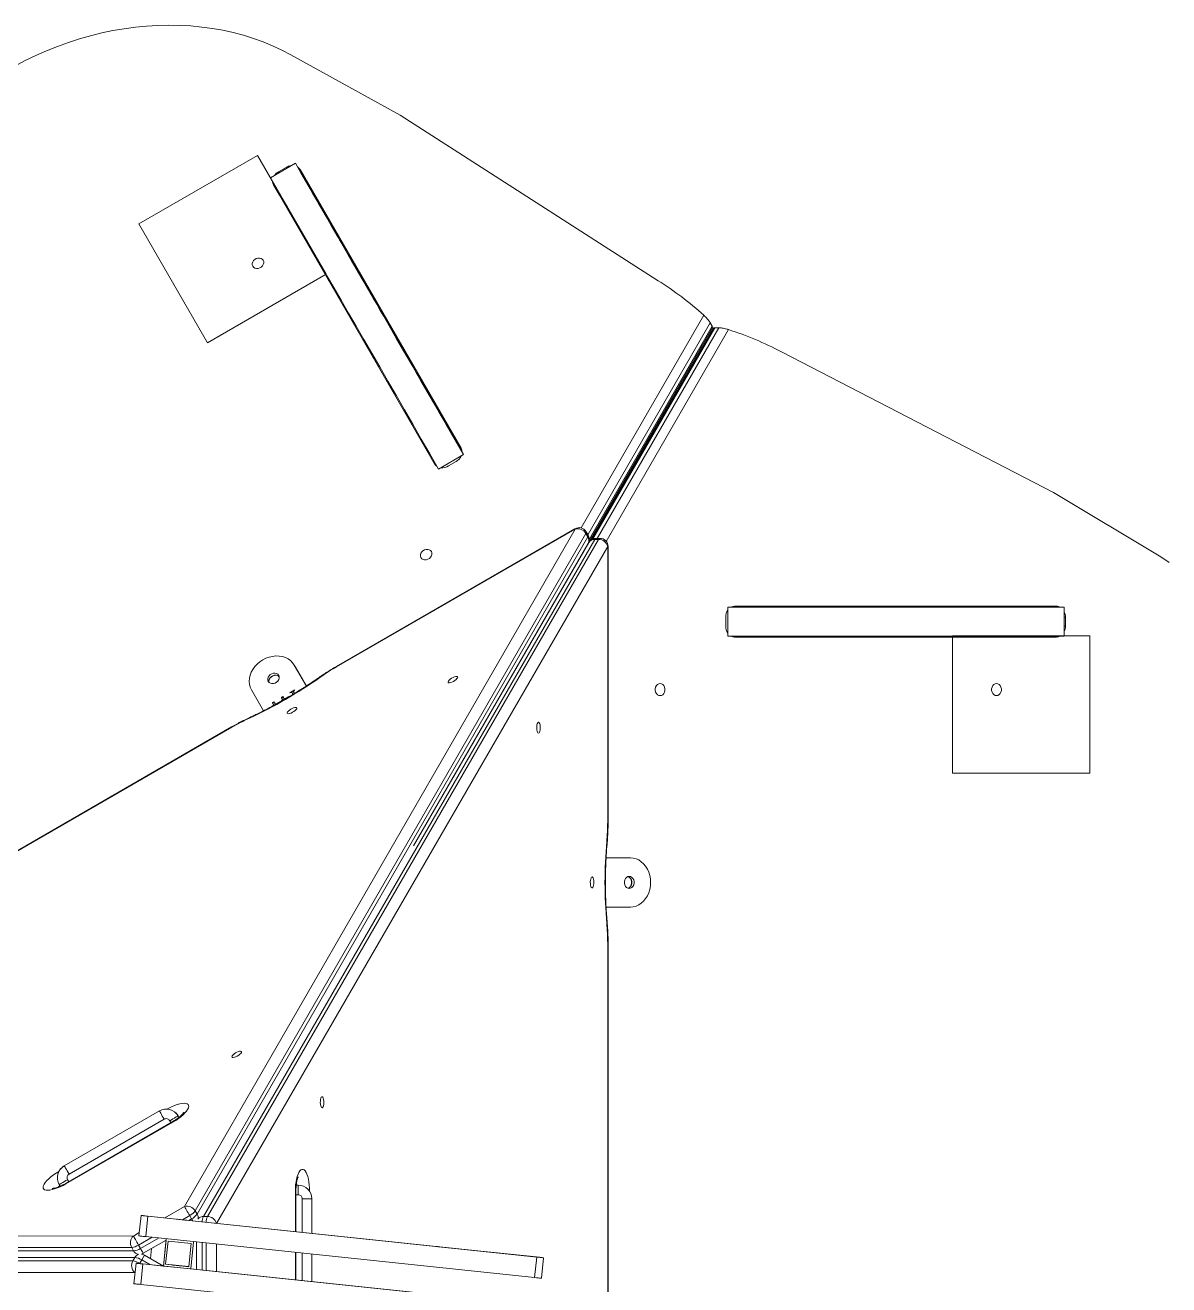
# Model space of a CAD drawing. Header units: millimetres. Extents: x -12977 to 11786, y -11805 to 10558.
# Drawn here: x -5232 to -4399, y 5442 to 6360 of the extents above; entities that cross this region are included whole.
import ezdxf

# ---------------------------------------------------------------- set-up
doc = ezdxf.new("R2010")
doc.units = ezdxf.units.MM
doc.layers.add('DIKOM_ОБЪЕКТ', color=7, linetype='Continuous')

msp = doc.modelspace()

# ---------------------------------------------------------------- linework, layer by layer
at = {"layer": 'DIKOM_ОБЪЕКТ', "color": 7, "linetype": 'Continuous', "lineweight": 15}
for p, q in [((-5038.292, 6338.094), (-4958.537, 6294.093)), ((-4958.537, 6294.093), (-4770.646, 6173.468)), ((-5062.376, 6264.787), (-5148.979, 6214.787)), ((-5012.376, 6178.185), (-5062.376, 6264.787)), ((-5034.9, 6258.994), (-5053.087, 6248.494)), ((-5034.9, 6258.994), (-5053.087, 6248.494)), ((-5041.63, 6256.051), (-5047.173, 6252.852)), ((-5041.63, 6256.051), (-5047.173, 6252.851)), ((-5047.173, 6252.852), (-5046.765, 6252.144)), ((-5047.173, 6252.851), (-5046.764, 6252.144)), ((-5041.222, 6255.344), (-5041.63, 6256.051)), ((-5041.222, 6255.344), (-5041.63, 6256.051)), ((-4914.194, 6051.301), (-5031.434, 6254.39)), ((-5050.833, 6243.19), (-4933.593, 6040.101)), ((-5046.509, 6235.702), (-5050.833, 6243.19)), ((-5046.508, 6235.701), (-5050.833, 6243.19)), ((-5012.426, 6177.878), (-5047.231, 6238.162)), ((-5029.866, 6208.084), (-5047.231, 6238.162)), ((-4933.534, 6040.001), (-5046.509, 6235.702)), ((-5148.979, 6214.787), (-5098.979, 6128.185)), ((-5148.976, 6214.687), (-5148.979, 6214.787)), ((-4994.157, 6188.457), (-4994.158, 6188.471)), ((-5098.979, 6128.185), (-5012.376, 6178.185)), ((-5014.776, 6182.126), (-5015.379, 6181.777)), ((-5012.953, 6177.574), (-5012.426, 6177.878)), ((-5012.426, 6177.878), (-5012.39, 6177.992)), ((-5012.376, 6178.172), (-5012.376, 6178.185)), ((-4991.365, 6183.536), (-4990.114, 6182.814)), ((-4989.953, 6182.534), (-4991.25, 6183.283)), ((-4991.183, 6183.232), (-4989.943, 6182.516)), ((-4989.864, 6182.38), (-4991.087, 6183.086)), ((-5009.466, 6172.927), (-5010.672, 6173.623)), ((-5005.579, 6164.801), (-5004.975, 6165.149)), ((-4974.864, 6156.396), (-4976.112, 6157.117)), ((-4971.88, 6151.227), (-4972.984, 6151.865)), ((-4826.753, 5993.339), (-4737.336, 6148.223)), ((-4732.633, 6142.711), (-4821.764, 5988.321)), ((-4820.814, 5984.973), (-4731.191, 6140.214)), ((-4732.633, 6142.711), (-4731.191, 6140.214)), ((-4821.178, 5983.007), (-4730.895, 6139.391)), ((-4730.203, 6138.978), (-4819.301, 5984.649)), ((-4729.337, 6139.144), (-4818.173, 5985.265)), ((-4815.025, 5985.722), (-4726.453, 6139.143)), ((-4719.329, 6137.827), (-4808.405, 5983.533)), ((-4726.453, 6139.143), (-4729.337, 6139.144)), ((-5098.976, 6128.085), (-5098.979, 6128.185)), ((-4482.422, 6019.208), (-4680.813, 6121.603)), ((-4777.023, 6059.492), (-4776.325, 6059.089)), ((-4776.282, 6059.164), (-4776.98, 6059.567)), ((-4776.281, 6059.166), (-4776.979, 6059.568)), ((-4776.196, 6059.313), (-4776.894, 6059.716)), ((-4940.066, 6052.714), (-4940.671, 6052.365)), ((-4940.065, 6052.712), (-4940.67, 6052.363)), ((-4915.062, 6051.43), (-4913.464, 6048.661)), ((-4912.35, 6046.706), (-4930.536, 6036.206)), ((-4923.397, 6038.44), (-4917.855, 6041.641)), ((-4784.522, 6046.501), (-4783.824, 6046.098)), ((-4797.792, 6021.905), (-4798.489, 6022.308)), ((-4797.791, 6021.907), (-4798.488, 6022.31)), ((-4404.445, 5972.142), (-4482.422, 6019.208)), ((-5115.731, 5498.854), (-4831.07, 5992.439)), ((-4823.225, 5989.313), (-5107.887, 5495.729)), ((-5106.468, 5493.271), (-4821.806, 5986.856)), ((-4816.83, 5984.953), (-5101.849, 5491.575)), ((-5099.011, 5491.574), (-4813.993, 5984.953)), ((-4831.233, 5992.721), (-5004.997, 5892.398)), ((-4831.07, 5992.439), (-5004.833, 5892.116)), ((-4821.806, 5986.856), (-4823.225, 5989.313)), ((-4821.618, 5988.067), (-4823.037, 5990.525)), ((-4813.993, 5984.953), (-4816.83, 5984.953)), ((-4813.039, 5985.722), (-4815.876, 5985.722)), ((-4807.364, 5979.722), (-5092.251, 5486.572)), ((-4821.071, 5982.723), (-4948.756, 5761.696)), ((-4921.184, 5809.425), (-4821.616, 5982.069)), ((-4807.364, 5779.077), (-4807.364, 5979.722)), ((-4807.039, 5779.077), (-4807.039, 5979.722)), ((-4719.738, 5914.501), (-4719.738, 5935.501)), ((-4714.313, 5935.528), (-4717.462, 5935.527)), ((-4480.357, 5936.225), (-4714.835, 5936.202)), ((-4598.326, 5935.555), (-4599.466, 5936.213)), ((-4593.849, 5936.214), (-4594.236, 5935.545)), ((-4592.26, 5935.501), (-4593.496, 5936.214)), ((-4562.24, 5935.492), (-4563.496, 5936.217)), ((-4563.343, 5936.217), (-4562.173, 5935.542)), ((-4562.061, 5935.491), (-4563.32, 5936.217)), ((-4556.126, 5935.559), (-4556.126, 5935.574)), ((-4556.126, 5935.559), (-4556.126, 5935.574)), ((-4474.638, 5914.526), (-4474.638, 5935.526)), ((-4721.371, 5928.201), (-4721.372, 5921.801)), ((-4473.821, 5928.226), (-4474.638, 5928.226)), ((-4474.638, 5921.827), (-4473.821, 5921.826)), ((-4474.638, 5921.826), (-4473.821, 5921.826)), ((-4473.821, 5921.826), (-4473.821, 5928.226)), ((-4489.007, 5913.827), (-4715.003, 5913.804)), ((-4714.835, 5913.802), (-4480.357, 5913.826)), ((-4700.684, 5913.806), (-4700.684, 5914.502)), ((-4560.68, 5913.82), (-4561.881, 5914.513)), ((-4557.381, 5914.514), (-4557.381, 5913.821)), ((-4556.21, 5914.514), (-4556.211, 5913.821)), ((-4456.156, 5914.676), (-4556.156, 5914.676)), ((-4556.156, 5914.676), (-4556.156, 5814.676)), ((-4551.266, 5913.821), (-4551.266, 5914.514)), ((-4480.357, 5913.826), (-4489.007, 5913.827)), ((-4480.357, 5913.826), (-4489.006, 5913.827)), ((-4456.156, 5814.676), (-4456.156, 5914.676)), ((-4456.154, 5914.6), (-4456.156, 5914.6)), ((-4456.154, 5914.593), (-4456.154, 5914.6)), ((-5035.705, 5893.387), (-5026.875, 5878.091)), ((-5035.705, 5893.387), (-5034.844, 5891.896)), ((-5034.844, 5891.896), (-5026.875, 5878.091)), ((-5058.051, 5860.09), (-5066.883, 5875.388)), ((-5038.847, 5873.427), (-5035.6, 5875.302)), ((-5038.154, 5873.495), (-5036.09, 5874.687)), ((-5035.6, 5875.302), (-5035.485, 5875.105)), ((-5051.597, 5866.066), (-5050.514, 5866.691)), ((-5050.517, 5864.195), (-5051.597, 5866.066)), ((-5051.453, 5865.817), (-5051.597, 5866.066)), ((-5051.453, 5865.817), (-5050.371, 5866.442)), ((-5050.373, 5863.946), (-5051.453, 5865.817)), ((-5050.514, 5866.691), (-5049.435, 5864.82)), ((-5049.435, 5864.82), (-5046.067, 5866.764)), ((-5046.067, 5866.764), (-5045.943, 5866.551)), ((-5045.224, 5867.25), (-5044.022, 5867.945)), ((-5045.093, 5867.023), (-5045.224, 5867.25)), ((-5045.081, 5867.002), (-5045.224, 5867.25)), ((-5045.101, 5869.816), (-5044.019, 5870.441)), ((-5044.022, 5867.945), (-5045.101, 5869.816)), ((-5044.958, 5869.567), (-5045.101, 5869.816)), ((-5044.958, 5869.567), (-5043.875, 5870.192)), ((-5043.878, 5867.696), (-5044.958, 5869.567)), ((-5043.878, 5867.696), (-5044.022, 5867.945)), ((-5044.019, 5870.441), (-5042.939, 5868.57)), ((-5042.939, 5868.57), (-5039.571, 5870.514)), ((-5042.796, 5868.321), (-5042.939, 5868.57)), ((-5039.571, 5870.514), (-5039.437, 5870.282)), ((-5038.733, 5873.23), (-5038.847, 5873.427)), ((-5038.703, 5873.178), (-5038.847, 5873.427)), ((-5036.58, 5872.001), (-5037.025, 5872.772)), ((-5036.882, 5872.523), (-5037.025, 5872.772)), ((-5036.58, 5872.001), (-5036.882, 5872.523)), ((-5035.943, 5873.397), (-5035.509, 5872.645)), ((-5051.719, 5863.5), (-5050.517, 5864.195)), ((-5049.291, 5864.571), (-5049.435, 5864.82)), ((-5081.383, 5848.296), (-5472.65, 5622.398)), ((-5081.221, 5848.014), (-5472.488, 5622.116)), ((-4556.156, 5814.676), (-4456.156, 5814.676)), ((-4808.489, 5752.977), (-4792.554, 5752.979)), ((-4808.489, 5752.977), (-4790.83, 5752.978)), ((-4790.83, 5752.978), (-4792.554, 5752.979)), ((-4790.831, 5716.979), (-4808.489, 5716.977)), ((-4807.363, 5239.077), (-4807.363, 5690.872)), ((-4807.038, 5239.077), (-4807.038, 5690.873)), ((-5203.301, 5528.547), (-5134.019, 5568.547)), ((-5134.019, 5568.547), (-5203.301, 5528.547)), ((-5130.519, 5562.484), (-5199.801, 5522.484)), ((-5134.019, 5568.547), (-5134.019, 5568.547)), ((-5120.358, 5564.887), (-5120.358, 5564.887)), ((-5119.728, 5563.796), (-5120.358, 5564.887)), ((-5120.358, 5564.887), (-5119.729, 5563.796)), ((-5119.506, 5563.991), (-5119.795, 5563.911)), ((-5124.289, 5560.723), (-5202.232, 5515.723)), ((-5124.099, 5560.394), (-5202.042, 5515.394)), ((-5125.601, 5559.966), (-5126.421, 5561.386)), ((-5203.301, 5528.547), (-5203.301, 5528.547)), ((-5208.299, 5519.681), (-5208.299, 5519.681)), ((-5207.236, 5524.395), (-5207.223, 5524.403)), ((-5200.898, 5518.386), (-5200.079, 5516.966)), ((-5206.268, 5513.686), (-5206.961, 5514.887)), ((-5034.924, 5480.546), (-5034.924, 5509.879)), ((-5034.545, 5480.507), (-5034.545, 5509.879)), ((-5032.907, 5507.396), (-5034.545, 5507.396)), ((-5032.906, 5514.397), (-5034.291, 5514.397)), ((-5034.291, 5514.396), (-5032.906, 5514.396)), ((-5032.906, 5514.396), (-5032.906, 5514.397)), ((-5024.536, 5509.883), (-5024.536, 5509.868)), ((-5130.112, 5490.551), (-5115.731, 5498.854)), ((-5029.906, 5480.019), (-5029.907, 5504.396)), ((-5022.908, 5504.602), (-5022.909, 5504.603)), ((-5022.906, 5504.396), (-5022.907, 5479.283)), ((-5148.865, 5477.439), (-5147.297, 5492.357)), ((-5148.864, 5477.412), (-5147.296, 5492.329)), ((-5147.296, 5492.329), (-5147.297, 5492.357)), ((-5143.892, 5476.888), (-5142.324, 5491.806)), ((-5142.324, 5491.835), (-4860.473, 5462.211)), ((-4859.063, 5462.034), (-5142.324, 5491.806)), ((-5111.92, 5492.252), (-5117.214, 5489.196)), ((-5112.413, 5488.691), (-5110.501, 5489.795)), ((-5110.501, 5489.795), (-5111.92, 5492.252)), ((-5107.887, 5495.729), (-5106.468, 5493.271)), ((-5101.849, 5491.575), (-5099.011, 5491.574)), ((-5152.951, 5477.366), (-5148.609, 5479.872)), ((-5722.638, 5477.691), (-5152.951, 5477.366)), ((-5139.357, 5476.412), (-5149.139, 5470.763)), ((-5149.139, 5470.763), (-5147.721, 5468.306)), ((-5148.864, 5477.412), (-5148.865, 5477.439)), ((-5147.721, 5468.306), (-5134.556, 5475.907)), ((-5145.694, 5464.798), (-5129.077, 5474.392)), ((-4860.631, 5447.116), (-5143.892, 5476.888)), ((-5129.08, 5474.39), (-5131.066, 5455.497)), ((-5128.974, 5475.32), (-5131.064, 5455.43)), ((-5127.639, 5473.672), (-5129.416, 5456.765)), ((-5110.732, 5471.895), (-5127.639, 5473.672)), ((-5112.511, 5455.053), (-5110.74, 5471.896)), ((-5112.509, 5454.988), (-5110.732, 5471.895)), ((-5111.174, 5453.34), (-5109.084, 5473.23)), ((-5106.895, 5473), (-5106.895, 5452.918)), ((-5102.843, 5472.574), (-5102.843, 5452.492)), ((-5100.005, 5452.194), (-5100.005, 5472.275)), ((-5092.382, 5471.474), (-5092.383, 5451.393)), ((-5154.166, 5469.009), (-5723.854, 5469.335)), ((-5722.435, 5466.878), (-5152.748, 5466.552)), ((-5151.908, 5461.703), (-5721.595, 5461.617)), ((-5152.748, 5466.552), (-5154.166, 5469.009)), ((-5153.327, 5459.246), (-5151.908, 5461.703)), ((-5146.881, 5459.948), (-5144.855, 5463.458)), ((-5131.063, 5455.495), (-5144.855, 5463.458)), ((-5139.784, 5468.21), (-5140.546, 5460.97)), ((-5139.784, 5468.21), (-5140.546, 5460.97)), ((-5034.924, 5445.354), (-5034.925, 5465.435)), ((-5034.545, 5445.314), (-5034.545, 5465.395)), ((-5029.906, 5444.826), (-5029.907, 5464.908)), ((-5022.906, 5464.172), (-5022.907, 5444.091)), ((-4930.835, 5469.593), (-4855.128, 5461.621)), ((-4856.856, 5461.83), (-4930.516, 5469.561)), ((-4930.516, 5469.559), (-4930.516, 5469.561)), ((-4860.631, 5447.116), (-4859.063, 5462.034)), ((-4856.859, 5461.804), (-4856.856, 5461.83)), ((-4855.659, 5446.594), (-4854.091, 5461.512)), ((-4855.502, 5461.661), (-4855.5, 5461.688)), ((-5723.014, 5459.159), (-5153.327, 5459.246)), ((-5152.524, 5442.631), (-5150.956, 5457.548)), ((-5152.523, 5442.603), (-5150.955, 5457.521)), ((-5152.111, 5450.889), (-5151.554, 5451.854)), ((-5150.955, 5457.521), (-5150.956, 5457.548)), ((-5148.42, 5457.283), (-5148.3, 5457.491)), ((-5146.881, 5459.948), (-5148.3, 5457.491)), ((-5148.3, 5457.491), (-5147.832, 5457.221)), ((-5147.551, 5442.08), (-5145.982, 5456.998)), ((-5140.894, 5456.491), (-5146.881, 5459.948)), ((-5145.983, 5457.027), (-5131.065, 5455.459)), ((-4862.722, 5427.226), (-5145.982, 5456.998)), ((-5131.064, 5455.43), (-5131.065, 5455.47)), ((-5131.064, 5455.43), (-5111.174, 5453.34)), ((-5129.416, 5456.765), (-5112.509, 5454.988)), ((-5129.409, 5456.829), (-5112.511, 5455.053)), ((-5112.509, 5454.988), (-5112.511, 5455.053)), ((-5111.171, 5453.368), (-4864.132, 5427.403)), ((-5152.111, 5450.889), (-5721.798, 5450.803)), ((-5151.682, 5450.642), (-5152.111, 5450.889)), ((-5152.523, 5442.603), (-5152.524, 5442.631)), ((-4864.29, 5412.308), (-5147.551, 5442.08))]:
    msp.add_line(p, q, dxfattribs=at)
at = {"layer": 'DIKOM_ОБЪЕКТ', "color": 7, "linetype": 'Continuous', "lineweight": 15, "flags": 128}
for points in [[(-5239.252, 6329.855), (-5231.684, 6333.832), (-5223.992, 6337.545), (-5216.19, 6340.987), (-5208.29, 6344.152), (-5200.307, 6347.035), (-5192.255, 6349.631), (-5184.148, 6351.935), (-5175.999, 6353.943), (-5167.824, 6355.652), (-5159.635, 6357.059), (-5151.448, 6358.161), (-5143.277, 6358.956), (-5135.136, 6359.444), (-5127.038, 6359.622), (-5118.999, 6359.491), (-5111.032, 6359.051), (-5103.152, 6358.304), (-5095.371, 6357.249), (-5087.703, 6355.889), (-5080.162, 6354.227), (-5072.761, 6352.265), (-5065.512, 6350.006), (-5058.429, 6347.455), (-5051.523, 6344.616), (-5044.808, 6341.494), (-5038.292, 6338.094)], [(-5034.9, 6258.994), (-5030.908, 6252.077), (-5026.767, 6244.904), (-5022.481, 6237.479), (-5018.054, 6229.809), (-5013.489, 6221.901), (-5008.789, 6213.76), (-5003.959, 6205.393), (-4999.002, 6196.806), (-4993.923, 6188.007), (-4988.725, 6179.002), (-4983.412, 6169.799), (-4977.989, 6160.405), (-4972.46, 6150.827), (-4966.829, 6141.074), (-4961.101, 6131.152), (-4955.282, 6121.071), (-4949.373, 6110.837), (-4943.383, 6100.46), (-4937.313, 6089.946), (-4931.17, 6079.306), (-4924.958, 6068.546), (-4918.683, 6057.677), (-4912.35, 6046.706)], [(-5053.087, 6248.494), (-5049.094, 6241.577), (-5044.954, 6234.403), (-5040.667, 6226.979), (-5036.24, 6219.309), (-5031.675, 6211.401), (-5026.976, 6203.26), (-5022.145, 6194.892), (-5017.189, 6186.306), (-5012.109, 6177.507), (-5006.911, 6168.502), (-5001.598, 6159.299), (-4996.175, 6149.905), (-4990.646, 6140.327), (-4985.015, 6130.574), (-4979.288, 6120.652), (-4973.468, 6110.571), (-4967.56, 6100.337), (-4961.569, 6089.96), (-4955.499, 6079.446), (-4949.357, 6068.806), (-4943.145, 6058.046), (-4936.87, 6047.177), (-4930.536, 6036.206)], [(-5029.007, 6248.839), (-5028.479, 6247.925), (-5026.478, 6244.459), (-5024.425, 6240.902), (-5022.333, 6237.28), (-5020.218, 6233.617), (-5018.096, 6229.942), (-5015.982, 6226.28), (-5013.89, 6222.657), (-5011.837, 6219.1), (-5009.837, 6215.634), (-5007.903, 6212.285), (-5006.05, 6209.076), (-5004.292, 6206.03), (-5002.641, 6203.17), (-5001.109, 6200.516), (-4999.706, 6198.087), (-4998.444, 6195.901), (-4997.332, 6193.973), (-4996.377, 6192.318), (-4995.586, 6190.947), (-4994.964, 6189.87), (-4994.517, 6189.096), (-4994.248, 6188.628), (-4994.158, 6188.471)], [(-5016.958, 6227.962), (-5017.047, 6228.117), (-5017.307, 6228.567), (-5017.717, 6229.277), (-5018.243, 6230.189), (-5018.845, 6231.23), (-5019.471, 6232.314), (-5020.071, 6233.355), (-5020.598, 6234.268), (-5021.009, 6234.978), (-5021.268, 6235.429), (-5021.357, 6235.583), (-5021.268, 6235.429), (-5021.008, 6234.979), (-5020.598, 6234.268), (-5020.072, 6233.356), (-5019.47, 6232.315), (-5018.844, 6231.231), (-5018.244, 6230.19), (-5017.717, 6229.278), (-5017.306, 6228.567), (-5017.047, 6228.117), (-5016.958, 6227.962)], [(-5016.957, 6227.962), (-5017.046, 6228.116), (-5017.306, 6228.567), (-5017.717, 6229.277), (-5018.243, 6230.189), (-5018.844, 6231.23), (-5019.47, 6232.314), (-5020.071, 6233.355), (-5020.598, 6234.267), (-5021.008, 6234.978), (-5021.268, 6235.429), (-5021.357, 6235.583), (-5021.268, 6235.429), (-5021.008, 6234.978), (-5020.598, 6234.268), (-5020.071, 6233.356), (-5019.47, 6232.315), (-5018.844, 6231.231), (-5018.243, 6230.19), (-5017.717, 6229.278), (-5017.306, 6228.567), (-5017.046, 6228.117), (-5016.957, 6227.962)], [(-5016.957, 6227.948), (-5017.047, 6228.102), (-5017.306, 6228.552), (-5017.717, 6229.263), (-5018.244, 6230.175), (-5018.844, 6231.216), (-5019.47, 6232.3), (-5020.071, 6233.341), (-5020.598, 6234.253), (-5021.008, 6234.964), (-5021.268, 6235.414), (-5021.357, 6235.569), (-5021.269, 6235.415), (-5021.008, 6234.964), (-5020.598, 6234.254), (-5020.071, 6233.342), (-5019.471, 6232.301), (-5018.844, 6231.216), (-5018.243, 6230.176), (-5017.716, 6229.263), (-5017.307, 6228.553), (-5017.046, 6228.102), (-5016.957, 6227.948)], [(-5016.957, 6227.948), (-5017.046, 6228.102), (-5017.306, 6228.552), (-5017.716, 6229.262), (-5018.243, 6230.175), (-5018.844, 6231.215), (-5019.47, 6232.3), (-5020.071, 6233.34), (-5020.598, 6234.253), (-5021.008, 6234.963), (-5021.268, 6235.414), (-5021.357, 6235.569), (-5021.268, 6235.414), (-5021.008, 6234.964), (-5020.598, 6234.254), (-5020.071, 6233.342), (-5019.47, 6232.301), (-5018.844, 6231.216), (-5018.243, 6230.176), (-5017.716, 6229.263), (-5017.306, 6228.553), (-5017.046, 6228.102), (-5016.957, 6227.948)], [(-5016.957, 6227.933), (-5017.046, 6228.088), (-5017.306, 6228.538), (-5017.716, 6229.248), (-5018.243, 6230.16), (-5018.844, 6231.201), (-5019.47, 6232.285), (-5020.071, 6233.326), (-5020.597, 6234.239), (-5021.008, 6234.949), (-5021.268, 6235.4), (-5021.357, 6235.554), (-5021.268, 6235.4), (-5021.007, 6234.95), (-5020.598, 6234.24), (-5020.071, 6233.327), (-5019.47, 6232.287), (-5018.844, 6231.202), (-5018.243, 6230.161), (-5017.717, 6229.249), (-5017.306, 6228.539), (-5017.046, 6228.088), (-5016.957, 6227.933)], [(-5016.957, 6227.933), (-5017.046, 6228.087), (-5017.306, 6228.538), (-5017.716, 6229.248), (-5018.243, 6230.16), (-5018.844, 6231.201), (-5019.47, 6232.285), (-5020.071, 6233.326), (-5020.597, 6234.239), (-5021.007, 6234.949), (-5021.268, 6235.4), (-5021.357, 6235.554), (-5021.268, 6235.4), (-5021.007, 6234.95), (-5020.597, 6234.24), (-5020.071, 6233.327), (-5019.47, 6232.287), (-5018.844, 6231.202), (-5018.243, 6230.161), (-5017.716, 6229.249), (-5017.306, 6228.538), (-5017.046, 6228.088), (-5016.957, 6227.933)], [(-5058.337, 6188.382), (-5058.997, 6189.17), (-5059.913, 6189.716), (-5061.01, 6189.976), (-5062.199, 6189.928), (-5063.384, 6189.577), (-5064.469, 6188.951), (-5065.365, 6188.101), (-5066.001, 6187.095), (-5066.325, 6186.015), (-5066.31, 6184.949), (-5065.958, 6183.983), (-5065.298, 6183.195), (-5064.382, 6182.649), (-5063.284, 6182.389), (-5062.096, 6182.436), (-5060.911, 6182.788), (-5059.826, 6183.414), (-5058.929, 6184.264), (-5058.294, 6185.27), (-5057.97, 6186.35), (-5057.985, 6187.416), (-5058.337, 6188.382)], [(-5058.337, 6188.382), (-5058.997, 6189.17), (-5059.913, 6189.716), (-5061.01, 6189.976), (-5062.199, 6189.928), (-5063.384, 6189.577), (-5064.469, 6188.951), (-5065.365, 6188.101), (-5066.001, 6187.095), (-5066.324, 6186.015), (-5066.31, 6184.949), (-5065.958, 6183.982), (-5065.297, 6183.194), (-5064.381, 6182.648), (-5063.284, 6182.389), (-5062.095, 6182.436), (-5060.91, 6182.787), (-5059.826, 6183.414), (-5058.929, 6184.264), (-5058.293, 6185.27), (-5057.97, 6186.35), (-5057.985, 6187.416), (-5058.337, 6188.382)], [(-4992.225, 6185.079), (-4992.314, 6185.233), (-4992.574, 6185.683), (-4992.984, 6186.394), (-4993.51, 6187.306), (-4994.112, 6188.347), (-4994.738, 6189.431), (-4995.338, 6190.472), (-4995.865, 6191.384), (-4996.276, 6192.095), (-4996.535, 6192.545), (-4996.625, 6192.7), (-4996.535, 6192.546), (-4996.275, 6192.095), (-4995.865, 6191.385), (-4995.339, 6190.473), (-4994.738, 6189.433), (-4994.111, 6188.348), (-4993.511, 6187.307), (-4992.984, 6186.394), (-4992.574, 6185.684), (-4992.314, 6185.234), (-4992.225, 6185.079)], [(-4994.157, 6188.457), (-4993.611, 6187.51), (-4992.878, 6186.239), (-4991.959, 6184.645), (-4990.854, 6182.731), (-4989.567, 6180.5), (-4988.1, 6177.957), (-4986.453, 6175.105), (-4984.633, 6171.951), (-4982.64, 6168.498), (-4980.479, 6164.754), (-4978.154, 6160.725), (-4975.668, 6156.419), (-4973.026, 6151.842), (-4970.233, 6147.002), (-4967.293, 6141.909), (-4964.211, 6136.571), (-4960.994, 6130.998), (-4957.647, 6125.199), (-4954.175, 6119.185), (-4950.585, 6112.966), (-4946.883, 6106.553), (-4943.075, 6099.957), (-4939.169, 6093.19), (-4935.17, 6086.264)], [(-4935.17, 6086.264), (-4932.675, 6081.942), (-4930.285, 6077.803), (-4928.012, 6073.865), (-4925.865, 6070.145), (-4923.853, 6066.66), (-4921.985, 6063.423), (-4920.269, 6060.45), (-4918.712, 6057.753), (-4917.322, 6055.345), (-4916.103, 6053.234), (-4915.062, 6051.43)], [(-4831.233, 5992.721), (-4831.206, 5992.674), (-4831.07, 5992.439)], [(-4823.037, 5990.525), (-4822.957, 5990.01), (-4823.225, 5989.313)], [(-4821.806, 5986.856), (-4821.538, 5987.552), (-4821.618, 5988.067)], [(-4815.876, 5985.722), (-4816.361, 5985.533), (-4816.83, 5984.953)], [(-4813.993, 5984.953), (-4813.523, 5985.533), (-4813.039, 5985.722)], [(-4935.787, 5976.095), (-4936.447, 5976.883), (-4937.363, 5977.429), (-4938.46, 5977.688), (-4939.649, 5977.641), (-4940.833, 5977.289), (-4941.918, 5976.663), (-4942.814, 5975.813), (-4943.45, 5974.807), (-4943.774, 5973.727), (-4943.76, 5972.661), (-4943.407, 5971.694), (-4942.746, 5970.906), (-4941.831, 5970.36), (-4940.734, 5970.101), (-4939.545, 5970.148), (-4938.36, 5970.499), (-4937.276, 5971.126), (-4936.379, 5971.976), (-4935.743, 5972.982), (-4935.42, 5974.062), (-4935.434, 5975.128), (-4935.787, 5976.095)], [(-4807.364, 5979.722), (-4807.093, 5979.722), (-4807.039, 5979.722)], [(-4398.244, 5968.201), (-4404.445, 5972.142)], [(-4474.638, 5935.526), (-4482.623, 5935.525), (-4490.904, 5935.523), (-4499.476, 5935.522), (-4508.33, 5935.52), (-4517.46, 5935.519), (-4526.86, 5935.518), (-4536.519, 5935.516), (-4546.433, 5935.515), (-4556.592, 5935.514), (-4566.988, 5935.513), (-4577.613, 5935.511), (-4588.46, 5935.51), (-4599.518, 5935.509), (-4610.779, 5935.509), (-4622.234, 5935.507), (-4633.874, 5935.506), (-4645.69, 5935.506), (-4657.672, 5935.505), (-4669.811, 5935.504), (-4682.097, 5935.503), (-4694.52, 5935.502), (-4707.07, 5935.502), (-4719.738, 5935.501)], [(-4674.099, 5935.535), (-4679.089, 5935.534), (-4683.867, 5935.534), (-4688.414, 5935.533), (-4692.708, 5935.532), (-4696.733, 5935.532), (-4700.469, 5935.531), (-4703.901, 5935.531), (-4707.015, 5935.53), (-4709.795, 5935.529), (-4712.232, 5935.529), (-4714.313, 5935.528)], [(-4556.126, 5935.559), (-4557.217, 5935.558), (-4558.684, 5935.557), (-4560.523, 5935.555), (-4562.732, 5935.554), (-4565.306, 5935.553), (-4568.241, 5935.552), (-4571.533, 5935.551), (-4575.174, 5935.55), (-4579.159, 5935.548), (-4583.481, 5935.547), (-4588.131, 5935.546), (-4593.104, 5935.545), (-4598.387, 5935.544), (-4603.974, 5935.543), (-4609.854, 5935.542), (-4616.016, 5935.541), (-4622.45, 5935.54), (-4629.145, 5935.539), (-4636.09, 5935.538), (-4643.27, 5935.538), (-4650.674, 5935.537), (-4658.289, 5935.536), (-4666.102, 5935.535), (-4674.099, 5935.535)], [(-4562.997, 5936.217), (-4561.902, 5935.585), (-4561.748, 5935.496)], [(-4559.989, 5935.528), (-4559.811, 5935.527), (-4559.29, 5935.527), (-4558.471, 5935.527), (-4557.417, 5935.527), (-4556.216, 5935.527), (-4554.963, 5935.527), (-4553.761, 5935.527), (-4552.707, 5935.527), (-4551.888, 5935.527), (-4551.367, 5935.527), (-4551.189, 5935.528), (-4551.368, 5935.528), (-4551.887, 5935.528), (-4552.708, 5935.528), (-4553.761, 5935.528), (-4554.963, 5935.528), (-4556.215, 5935.528), (-4557.417, 5935.528), (-4558.47, 5935.528), (-4559.291, 5935.528), (-4559.811, 5935.528), (-4559.989, 5935.528)], [(-4486.431, 5935.58), (-4487.484, 5935.581), (-4491.485, 5935.581), (-4495.593, 5935.581), (-4499.775, 5935.581), (-4504.005, 5935.581), (-4508.249, 5935.581), (-4512.477, 5935.581), (-4516.66, 5935.581), (-4520.768, 5935.581), (-4524.769, 5935.581), (-4528.637, 5935.581), (-4532.342, 5935.58), (-4535.858, 5935.58), (-4539.16, 5935.579), (-4542.224, 5935.579), (-4545.028, 5935.579), (-4547.552, 5935.578), (-4549.777, 5935.578), (-4551.687, 5935.577), (-4553.27, 5935.576), (-4554.513, 5935.576), (-4555.407, 5935.575), (-4555.946, 5935.575), (-4556.126, 5935.574)], [(-4510.526, 5935.574), (-4510.348, 5935.574), (-4509.828, 5935.574), (-4509.008, 5935.574), (-4507.954, 5935.573), (-4506.752, 5935.573), (-4505.5, 5935.573), (-4504.299, 5935.574), (-4503.245, 5935.574), (-4502.425, 5935.574), (-4501.905, 5935.574), (-4501.726, 5935.574), (-4501.904, 5935.574), (-4502.425, 5935.575), (-4503.245, 5935.574), (-4504.298, 5935.574), (-4505.5, 5935.574), (-4506.753, 5935.575), (-4507.954, 5935.575), (-4509.008, 5935.575), (-4509.828, 5935.574), (-4510.348, 5935.574), (-4510.526, 5935.574)], [(-4510.526, 5935.56), (-4510.348, 5935.56), (-4509.827, 5935.559), (-4509.007, 5935.559), (-4507.953, 5935.559), (-4506.752, 5935.559), (-4505.5, 5935.559), (-4504.298, 5935.559), (-4503.245, 5935.559), (-4502.424, 5935.559), (-4501.904, 5935.559), (-4501.726, 5935.559), (-4501.904, 5935.56), (-4502.425, 5935.56), (-4503.245, 5935.56), (-4504.298, 5935.56), (-4505.5, 5935.56), (-4506.752, 5935.56), (-4507.954, 5935.56), (-4509.008, 5935.56), (-4509.827, 5935.56), (-4510.348, 5935.56), (-4510.526, 5935.56)], [(-4510.526, 5935.545), (-4510.348, 5935.545), (-4509.827, 5935.545), (-4509.007, 5935.545), (-4507.954, 5935.545), (-4506.752, 5935.544), (-4505.499, 5935.544), (-4504.298, 5935.545), (-4503.244, 5935.545), (-4502.424, 5935.545), (-4501.904, 5935.545), (-4501.725, 5935.545), (-4501.904, 5935.545), (-4502.424, 5935.546), (-4503.244, 5935.546), (-4504.298, 5935.546), (-4505.5, 5935.546), (-4506.752, 5935.546), (-4507.953, 5935.546), (-4509.007, 5935.546), (-4509.828, 5935.546), (-4510.347, 5935.545), (-4510.526, 5935.545)], [(-4474.638, 5914.526), (-4482.623, 5914.525), (-4490.904, 5914.523), (-4499.476, 5914.522), (-4508.33, 5914.52), (-4517.46, 5914.519), (-4526.86, 5914.518), (-4536.519, 5914.516), (-4546.433, 5914.515), (-4556.592, 5914.514), (-4566.988, 5914.513), (-4577.614, 5914.511), (-4588.46, 5914.51), (-4599.518, 5914.509), (-4610.778, 5914.508), (-4622.234, 5914.507), (-4633.874, 5914.506), (-4645.69, 5914.506), (-4657.672, 5914.505), (-4669.811, 5914.504), (-4682.097, 5914.503), (-4694.52, 5914.502), (-4707.07, 5914.502), (-4719.738, 5914.501)], [(-5066.883, 5875.388), (-5067.772, 5877.295), (-5068.326, 5879.347), (-5068.535, 5881.502), (-5068.391, 5883.716), (-5067.899, 5885.943), (-5067.07, 5888.138), (-5065.92, 5890.258), (-5064.471, 5892.257), (-5062.754, 5894.097), (-5060.804, 5895.738), (-5058.662, 5897.149), (-5056.368, 5898.3), (-5053.971, 5899.168), (-5051.52, 5899.735), (-5049.064, 5899.989), (-5046.653, 5899.926), (-5044.338, 5899.546), (-5042.163, 5898.858), (-5040.175, 5897.876), (-5038.413, 5896.618), (-5036.913, 5895.112), (-5035.705, 5893.387)], [(-5004.997, 5892.398), (-5004.969, 5892.351), (-5004.833, 5892.116)], [(-5047.074, 5885.878), (-5046.721, 5884.91), (-5046.705, 5883.843), (-5047.029, 5882.762), (-5047.664, 5881.755), (-5048.56, 5880.904), (-5049.645, 5880.278), (-5050.829, 5879.927), (-5052.019, 5879.88), (-5053.116, 5880.141), (-5054.034, 5880.689), (-5054.695, 5881.478), (-5055.048, 5882.446), (-5055.064, 5883.514), (-5054.741, 5884.595), (-5054.106, 5885.602), (-5053.21, 5886.453), (-5052.125, 5887.08), (-5050.94, 5887.43), (-5049.751, 5887.477), (-5048.653, 5887.216), (-5047.736, 5886.668), (-5047.074, 5885.878)], [(-5054.153, 5880.796), (-5054.187, 5880.955), (-5054.203, 5882.022), (-5053.879, 5883.103), (-5053.244, 5884.11), (-5052.348, 5884.961), (-5051.264, 5885.587), (-5050.079, 5885.938), (-5048.889, 5885.985), (-5047.791, 5885.724), (-5046.875, 5885.176), (-5046.754, 5885.069)], [(-5046.748, 5885.036), (-5046.842, 5885.119), (-5047.758, 5885.665), (-5048.854, 5885.925), (-5050.043, 5885.877), (-5051.228, 5885.526), (-5052.313, 5884.9), (-5053.209, 5884.049), (-5053.845, 5883.043), (-5054.169, 5881.963), (-5054.154, 5880.897), (-5054.117, 5880.725)], [(-5017.626, 5884.343), (-5017.408, 5884.418), (-5017.009, 5884.351)], [(-4923.614, 5880.787), (-4923.268, 5880.544), (-4922.646, 5880.5), (-4921.802, 5880.66), (-4920.811, 5881.009), (-4919.761, 5881.515), (-4918.745, 5882.135), (-4917.855, 5882.813), (-4917.168, 5883.487), (-4916.747, 5884.101), (-4916.627, 5884.597), (-4916.821, 5884.932), (-4917.31, 5885.077), (-4918.052, 5885.018), (-4918.98, 5884.761), (-4920.012, 5884.329), (-4921.056, 5883.759), (-4922.02, 5883.103), (-4922.817, 5882.42), (-4923.377, 5881.768), (-4923.651, 5881.207), (-4923.614, 5880.787)], [(-4769.166, 5871.096), (-4768.153, 5871.274), (-4767.223, 5871.795), (-4766.449, 5872.615), (-4765.896, 5873.669), (-4765.608, 5874.87), (-4765.608, 5876.123), (-4765.896, 5877.324), (-4766.449, 5878.378), (-4767.222, 5879.198), (-4768.153, 5879.718), (-4769.166, 5879.896), (-4770.178, 5879.718), (-4771.11, 5879.198), (-4771.883, 5878.377), (-4772.436, 5877.324), (-4772.724, 5876.122), (-4772.724, 5874.87), (-4772.436, 5873.668), (-4771.883, 5872.615), (-4771.11, 5871.795), (-4770.179, 5871.275), (-4769.166, 5871.096)], [(-4524.066, 5871.121), (-4523.054, 5871.3), (-4522.123, 5871.82), (-4521.349, 5872.64), (-4520.796, 5873.694), (-4520.508, 5874.896), (-4520.508, 5876.148), (-4520.796, 5877.349), (-4521.35, 5878.403), (-4522.123, 5879.223), (-4523.054, 5879.743), (-4524.066, 5879.921), (-4525.079, 5879.743), (-4526.009, 5879.222), (-4526.783, 5878.402), (-4527.337, 5877.349), (-4527.624, 5876.147), (-4527.625, 5874.895), (-4527.336, 5873.693), (-4526.783, 5872.639), (-4526.01, 5871.819), (-4525.079, 5871.299), (-4524.066, 5871.121)], [(-4524.066, 5871.121), (-4523.053, 5871.299), (-4522.123, 5871.82), (-4521.349, 5872.64), (-4520.796, 5873.694), (-4520.508, 5874.895), (-4520.508, 5876.148), (-4520.796, 5877.349), (-4521.349, 5878.403), (-4522.123, 5879.223), (-4523.053, 5879.743), (-4524.066, 5879.921), (-4525.079, 5879.743), (-4526.009, 5879.222), (-4526.783, 5878.402), (-4527.336, 5877.349), (-4527.624, 5876.147), (-4527.624, 5874.895), (-4527.336, 5873.693), (-4526.783, 5872.639), (-4526.009, 5871.819), (-4525.079, 5871.299), (-4524.066, 5871.121)], [(-5040.81, 5858.22), (-5040.465, 5857.978), (-5039.843, 5857.935), (-5038.999, 5858.094), (-5038.008, 5858.443), (-5036.958, 5858.949), (-5035.943, 5859.569), (-5035.052, 5860.246), (-5034.366, 5860.922), (-5033.943, 5861.534), (-5033.824, 5862.031), (-5034.017, 5862.366), (-5034.507, 5862.511), (-5035.248, 5862.452), (-5036.176, 5862.195), (-5037.209, 5861.763), (-5038.252, 5861.193), (-5039.216, 5860.537), (-5040.014, 5859.853), (-5040.574, 5859.202), (-5040.848, 5858.641), (-5040.81, 5858.22)], [(-5081.383, 5848.296), (-5081.356, 5848.249), (-5081.221, 5848.014)], [(-5068.092, 5855.205), (-5068.266, 5855.054), (-5068.409, 5854.675)], [(-4857.766, 5843.74), (-4857.384, 5843.918), (-4857.034, 5844.435), (-4856.751, 5845.246), (-4856.558, 5846.279), (-4856.471, 5847.441), (-4856.501, 5848.631), (-4856.642, 5849.74), (-4856.883, 5850.672), (-4857.203, 5851.344), (-4857.572, 5851.695), (-4857.96, 5851.695), (-4858.329, 5851.343), (-4858.649, 5850.671), (-4858.891, 5849.739), (-4859.032, 5848.629), (-4859.061, 5847.44), (-4858.975, 5846.278), (-4858.781, 5845.245), (-4858.498, 5844.435), (-4858.149, 5843.917), (-4857.766, 5843.74)], [(-4807.364, 5779.077), (-4807.093, 5779.077), (-4807.039, 5779.077)], [(-4807.7, 5764.112), (-4807.743, 5764.338), (-4808.001, 5764.65)], [(-4790.83, 5752.978), (-4788.734, 5752.796), (-4786.679, 5752.25), (-4784.709, 5751.352), (-4782.864, 5750.122), (-4781.181, 5748.583), (-4779.694, 5746.767), (-4778.435, 5744.711), (-4777.428, 5742.457), (-4776.693, 5740.051), (-4776.246, 5737.542), (-4776.096, 5734.98), (-4776.245, 5732.418), (-4776.693, 5729.909), (-4777.427, 5727.502), (-4778.435, 5725.248), (-4779.695, 5723.192), (-4781.181, 5721.376), (-4782.864, 5719.837), (-4784.709, 5718.606), (-4786.679, 5717.708), (-4788.734, 5717.162), (-4790.831, 5716.979)], [(-4818.726, 5738.97), (-4819.108, 5738.792), (-4819.457, 5738.274), (-4819.741, 5737.463), (-4819.934, 5736.431), (-4820.02, 5735.268), (-4819.991, 5734.079), (-4819.85, 5732.969), (-4819.609, 5732.037), (-4819.289, 5731.366), (-4818.919, 5731.015), (-4818.532, 5731.014), (-4818.162, 5731.366), (-4817.842, 5732.038), (-4817.601, 5732.97), (-4817.46, 5734.08), (-4817.431, 5735.269), (-4817.516, 5736.431), (-4817.71, 5737.464), (-4817.994, 5738.275), (-4818.343, 5738.792), (-4818.726, 5738.97)], [(-4791.649, 5739.378), (-4790.634, 5739.2), (-4789.702, 5738.68), (-4788.927, 5737.86), (-4788.372, 5736.806), (-4788.084, 5735.605), (-4788.084, 5734.353), (-4788.373, 5733.151), (-4788.927, 5732.097), (-4789.701, 5731.277), (-4790.634, 5730.757), (-4791.649, 5730.578), (-4792.664, 5730.757), (-4793.596, 5731.277), (-4794.371, 5732.097), (-4794.925, 5733.15), (-4795.214, 5734.352), (-4795.214, 5735.604), (-4794.925, 5736.806), (-4794.37, 5737.859), (-4793.596, 5738.68), (-4792.664, 5739.2), (-4791.649, 5739.378)], [(-4792.518, 5730.724), (-4792.423, 5730.757), (-4791.493, 5731.278), (-4790.72, 5732.098), (-4790.166, 5733.151), (-4789.878, 5734.353), (-4789.878, 5735.606), (-4790.166, 5736.807), (-4790.719, 5737.86), (-4791.493, 5738.68), (-4792.423, 5739.201), (-4792.632, 5739.267)], [(-4792.51, 5739.251), (-4792.357, 5739.201), (-4791.425, 5738.681), (-4790.65, 5737.86), (-4790.095, 5736.807), (-4789.807, 5735.605), (-4789.807, 5734.353), (-4790.096, 5733.151), (-4790.65, 5732.098), (-4791.425, 5731.277), (-4792.357, 5730.757), (-4792.511, 5730.706)], [(-4807.7, 5705.837), (-4807.744, 5705.611), (-4808.001, 5705.298)], [(-4807.038, 5690.873), (-4807.092, 5690.872), (-4807.363, 5690.872)], [(-5081.076, 5607.756), (-5080.731, 5607.513), (-5080.108, 5607.47), (-5079.265, 5607.63), (-5078.273, 5607.978), (-5077.224, 5608.485), (-5076.209, 5609.105), (-5075.318, 5609.782), (-5074.632, 5610.457), (-5074.21, 5611.07), (-5074.09, 5611.566), (-5074.284, 5611.901), (-5074.773, 5612.046), (-5075.515, 5611.988), (-5076.443, 5611.731), (-5077.474, 5611.298), (-5078.519, 5610.729), (-5079.482, 5610.073), (-5080.28, 5609.389), (-5080.84, 5608.737), (-5081.114, 5608.177), (-5081.076, 5607.756)], [(-5128.451, 5569.871), (-5127.2, 5570.537), (-5125.094, 5571.553), (-5123.024, 5572.421), (-5121.037, 5573.12), (-5119.176, 5573.635), (-5117.482, 5573.955), (-5115.995, 5574.073), (-5114.747, 5573.986), (-5113.766, 5573.696), (-5113.074, 5573.209), (-5112.685, 5572.537), (-5112.61, 5571.693), (-5112.85, 5570.698), (-5113.399, 5569.573), (-5114.244, 5568.344), (-5115.368, 5567.037), (-5116.746, 5565.683), (-5118.345, 5564.311), (-5120.131, 5562.952), (-5122.064, 5561.637), (-5124.099, 5560.394)], [(-5015.427, 5570.823), (-5015.044, 5571.001), (-5014.695, 5571.519), (-5014.412, 5572.33), (-5014.219, 5573.363), (-5014.132, 5574.525), (-5014.161, 5575.714), (-5014.303, 5576.824), (-5014.544, 5577.756), (-5014.863, 5578.427), (-5015.233, 5578.779), (-5015.62, 5578.778), (-5015.99, 5578.427), (-5016.31, 5577.755), (-5016.552, 5576.823), (-5016.693, 5575.713), (-5016.722, 5574.524), (-5016.635, 5573.361), (-5016.442, 5572.329), (-5016.158, 5571.518), (-5015.81, 5571.001), (-5015.427, 5570.823)], [(-5134.019, 5568.547), (-5133.952, 5568.431), (-5133.752, 5568.085), (-5133.429, 5567.525), (-5132.994, 5566.771), (-5132.464, 5565.852), (-5131.858, 5564.804), (-5131.202, 5563.667), (-5130.519, 5562.484)], [(-5126.421, 5561.386), (-5125.238, 5562.069), (-5124.101, 5562.725), (-5123.053, 5563.331), (-5122.134, 5563.861), (-5121.38, 5564.296), (-5120.82, 5564.62), (-5120.475, 5564.82), (-5120.358, 5564.887)], [(-5124.289, 5560.723), (-5124.258, 5560.669), (-5124.099, 5560.394)], [(-5203.301, 5528.547), (-5203.234, 5528.431), (-5203.034, 5528.085), (-5202.711, 5527.525), (-5202.276, 5526.771), (-5201.746, 5525.852), (-5201.141, 5524.804), (-5200.484, 5523.667), (-5199.801, 5522.484)], [(-5034.924, 5509.879), (-5034.866, 5512.263), (-5034.693, 5514.595), (-5034.41, 5516.822), (-5034.022, 5518.893), (-5033.538, 5520.762), (-5032.969, 5522.389), (-5032.327, 5523.737), (-5031.628, 5524.774), (-5030.886, 5525.48), (-5030.118, 5525.836), (-5029.342, 5525.837), (-5028.574, 5525.48), (-5027.832, 5524.776), (-5027.133, 5523.738), (-5026.492, 5522.392), (-5025.922, 5520.765), (-5025.439, 5518.896), (-5025.051, 5516.825), (-5024.767, 5514.599), (-5024.594, 5512.268), (-5024.536, 5509.883)], [(-5202.042, 5515.394), (-5204.136, 5514.252), (-5206.242, 5513.237), (-5208.311, 5512.369), (-5210.299, 5511.67), (-5212.16, 5511.154), (-5213.853, 5510.834), (-5215.341, 5510.717), (-5216.589, 5510.804), (-5217.571, 5511.094), (-5218.263, 5511.581), (-5218.651, 5512.254), (-5218.726, 5513.097), (-5218.487, 5514.092), (-5217.938, 5515.217), (-5217.092, 5516.446), (-5215.967, 5517.752), (-5214.591, 5519.107), (-5212.991, 5520.478), (-5211.205, 5521.837), (-5209.273, 5523.153), (-5207.236, 5524.395)], [(-5206.961, 5514.887), (-5206.844, 5514.954), (-5206.499, 5515.153), (-5205.939, 5515.476), (-5205.186, 5515.911), (-5204.267, 5516.442), (-5203.219, 5517.047), (-5202.081, 5517.703), (-5200.898, 5518.386)], [(-5206.503, 5514.093), (-5207.092, 5513.564), (-5207.427, 5513.239)], [(-5202.232, 5515.723), (-5202.201, 5515.669), (-5202.042, 5515.394)], [(-5034.545, 5509.879), (-5034.608, 5509.879), (-5034.924, 5509.879)], [(-5033.824, 5514.397), (-5033.988, 5515.173), (-5034.099, 5515.617)], [(-5032.907, 5507.396), (-5032.907, 5508.761), (-5032.906, 5510.074), (-5032.907, 5511.285), (-5032.907, 5512.346), (-5032.906, 5513.216), (-5032.907, 5513.863), (-5032.907, 5514.262), (-5032.906, 5514.396)], [(-5115.731, 5498.854), (-5115.487, 5498.431), (-5115.143, 5497.834), (-5114.712, 5497.088), (-5114.212, 5496.222), (-5113.661, 5495.267), (-5113.08, 5494.261), (-5112.492, 5493.243), (-5111.92, 5492.252)], [(-5029.907, 5504.396), (-5028.541, 5504.395), (-5027.228, 5504.396), (-5026.018, 5504.396), (-5024.957, 5504.396), (-5024.086, 5504.396), (-5023.439, 5504.396), (-5023.041, 5504.396), (-5022.906, 5504.396)], [(-5147.297, 5492.357), (-5147.201, 5492.347), (-5146.919, 5492.317), (-5146.459, 5492.269), (-5145.841, 5492.204), (-5145.087, 5492.125), (-5144.227, 5492.035), (-5143.294, 5491.937), (-5142.324, 5491.835)], [(-5142.324, 5491.806), (-5143.294, 5491.908), (-5144.227, 5492.006), (-5145.086, 5492.096), (-5145.84, 5492.176), (-5146.458, 5492.241), (-5146.918, 5492.289), (-5147.201, 5492.319), (-5147.296, 5492.329)], [(-5113.98, 5488.852), (-5114.169, 5488.872), (-5114.714, 5488.929), (-5115.557, 5489.018), (-5116.607, 5489.128), (-5117.749, 5489.248), (-5118.86, 5489.365), (-5119.819, 5489.466), (-5120.523, 5489.54), (-5120.895, 5489.579), (-5120.894, 5489.579), (-5120.523, 5489.54), (-5119.819, 5489.466), (-5118.859, 5489.366), (-5117.749, 5489.249), (-5116.607, 5489.129), (-5115.558, 5489.019), (-5114.715, 5488.93), (-5114.169, 5488.872), (-5113.98, 5488.852)], [(-5113.98, 5488.83), (-5114.169, 5488.85), (-5114.714, 5488.907), (-5115.557, 5488.995), (-5116.607, 5489.106), (-5117.749, 5489.226), (-5118.859, 5489.343), (-5119.819, 5489.444), (-5120.523, 5489.518), (-5120.894, 5489.557), (-5120.894, 5489.557), (-5120.522, 5489.518), (-5119.818, 5489.444), (-5118.859, 5489.343), (-5117.748, 5489.227), (-5116.606, 5489.107), (-5115.557, 5488.997), (-5114.714, 5488.907), (-5114.169, 5488.85), (-5113.98, 5488.83)], [(-5110.501, 5489.795), (-5109.967, 5488.869), (-5109.699, 5488.406)], [(-5152.951, 5477.366), (-5152.707, 5476.942), (-5152.362, 5476.345), (-5151.931, 5475.599), (-5151.431, 5474.733), (-5150.88, 5473.778), (-5150.3, 5472.773), (-5149.712, 5471.755), (-5149.139, 5470.763)], [(-5143.892, 5476.888), (-5144.862, 5476.99), (-5145.795, 5477.088), (-5146.654, 5477.179), (-5147.408, 5477.258), (-5148.027, 5477.323), (-5148.486, 5477.371), (-5148.769, 5477.401), (-5148.864, 5477.412)], [(-5147.721, 5468.306), (-5147.186, 5467.38), (-5146.709, 5466.554), (-5146.309, 5465.86), (-5146, 5465.325), (-5145.794, 5464.97), (-5145.701, 5464.808), (-5145.694, 5464.798)], [(-4930.516, 5469.561), (-4931.059, 5469.617), (-4931.473, 5469.661), (-4931.745, 5469.689), (-4931.866, 5469.702), (-4931.832, 5469.698), (-4931.644, 5469.678), (-4931.309, 5469.643), (-4930.835, 5469.593)], [(-4860.473, 5462.211), (-4859.046, 5462.061), (-4857.74, 5461.924), (-4856.663, 5461.81), (-4855.906, 5461.73), (-4855.533, 5461.691), (-4855.576, 5461.696), (-4856.03, 5461.743), (-4856.856, 5461.83)], [(-4855.128, 5461.621), (-4854.444, 5461.549), (-4854.116, 5461.515), (-4854.17, 5461.52), (-4854.601, 5461.566), (-4855.375, 5461.647), (-4856.434, 5461.758), (-4857.696, 5461.89), (-4859.063, 5462.034)], [(-5150.956, 5457.548), (-5150.86, 5457.539), (-5150.577, 5457.509), (-5150.118, 5457.461), (-5149.499, 5457.396), (-5148.746, 5457.317), (-5147.886, 5457.227), (-5146.953, 5457.128), (-5145.983, 5457.027)], [(-5145.982, 5456.998), (-5146.952, 5457.099), (-5147.885, 5457.198), (-5148.745, 5457.288), (-5149.499, 5457.368), (-5150.117, 5457.433), (-5150.576, 5457.481), (-5150.859, 5457.511), (-5150.955, 5457.521)], [(-5124.443, 5456.245), (-5124.255, 5456.226), (-5123.709, 5456.168), (-5122.866, 5456.079), (-5121.817, 5455.969), (-5120.675, 5455.849), (-5119.565, 5455.732), (-5118.605, 5455.632), (-5117.901, 5455.558), (-5117.529, 5455.518), (-5117.53, 5455.519), (-5117.901, 5455.558), (-5118.605, 5455.632), (-5119.564, 5455.733), (-5120.675, 5455.85), (-5121.817, 5455.97), (-5122.867, 5456.08), (-5123.709, 5456.168), (-5124.255, 5456.226), (-5124.443, 5456.245)], [(-4855.659, 5446.594), (-4855.737, 5446.602), (-4856.168, 5446.647), (-4856.943, 5446.729), (-4858.003, 5446.84), (-4859.264, 5446.973), (-4860.631, 5447.116)], [(-5147.551, 5442.08), (-5148.52, 5442.182), (-5149.454, 5442.28), (-5150.313, 5442.371), (-5151.067, 5442.45), (-5151.685, 5442.515), (-5152.144, 5442.563), (-5152.428, 5442.593), (-5152.523, 5442.603)]]:
    msp.add_lwpolyline(points, dxfattribs=at)
at = {"layer": 'DIKOM_ОБЪЕКТ', "color": 7, "linetype": 'Continuous', "lineweight": 15}
for centre, radius, start, end in [((-5042.511, 6244.696), 9.394, 119.759288, 144.081856), ((-5042.506, 6244.69), 9.401, 119.760337, 144.065149), ((-5036.893, 6247.923), 9.408, 95.949292, 120.235597), ((-5036.896, 6247.93), 9.401, 95.934096, 120.23994), ((-5036.262, 6251.562), 5.595, 30.367763, 58.975965), ((-5036.263, 6251.561), 5.596, 30.369956, 58.964555), ((-5046.012, 6245.945), 5.552, 180.917249, 209.741546), ((-5045.968, 6245.957), 5.597, 181.033792, 209.624052), ((-5031.933, 6244.077), 5.589, 30.355049, 58.437384), ((-5031.934, 6244.076), 5.591, 30.359784, 58.434507), ((-5041.636, 6238.47), 5.604, 181.085874, 209.60172), ((-5041.644, 6238.468), 5.596, 181.067352, 209.6247), ((-5031.555, 6206.291), 2.456, 32.279235, 74.440682), ((-4898.203, 5970.563), 239.669, 47.839845, 57.84445), ((-4792.737, 5909.717), 239.63, 62.155563, 72.16112), ((-4919.067, 6048.533), 5.605, 1.313192, 29.600192), ((-4928.77, 6042.926), 5.589, 210.35131, 238.981967), ((-4922.293, 6049.532), 9.054, 299.355747, 334.974495), ((-4928.012, 6046.234), 9.058, 265.029502, 300.634709), ((-4828.233, 5987.524), 6, 30.001367, 120), ((-4829.123, 5985.918), 6.805, 29.924253, 106.62762), ((-4825.804, 5984.3), 4.745, 331.960155, 32.588088), ((-4826.814, 5985.067), 6, 330.026988, 30.001367), ((-4815.876, 5979.722), 6, 89.997167, 149.985477), ((-4817.047, 5980.218), 4.74, 87.375999, 148.093266), ((-4813.983, 5978.15), 6.803, 13.36309, 90.083974), ((-4813.039, 5979.722), 6, 0.000001, 89.997167), ((-4712.304, 5928.3), 9.068, 145.064443, 180.624554), ((-4714.793, 5930.583), 5.619, 90.431224, 118.363194), ((-4489.049, 5930.62), 5.608, 62.177597, 87.851893), ((-4480.391, 5930.635), 5.59, 61.031363, 89.64582), ((-4483.209, 5928.268), 9.388, 359.747576, 24.088081), ((-4712.308, 5921.702), 9.064, 179.373576, 214.948796), ((-4483.198, 5921.781), 9.377, 335.907137, 0.277964), ((-4483.223, 5921.787), 9.403, 335.937299, 0.239585), ((-4714.799, 5919.398), 5.597, 241.037359, 269.629365), ((-4489.051, 5919.456), 5.628, 270.447692, 299.915008), ((-4489.045, 5919.434), 5.607, 270.399097, 299.978485), ((-4480.387, 5919.392), 5.566, 270.31053, 299.051448), ((-4480.394, 5919.421), 5.596, 270.379369, 298.967917), ((-5209.664, 6158.692), 335.23, 294.920902, 305.07839), ((-4924.442, 5752.639), 160.986, 119.95826, 125.099406), ((-5000.265, 5707.956), 161.772, 114.91277, 120.028757), ((-4968.363, 5778.96), 160.999, 354.900797, 0.041536), ((-4473.848, 5734.976), 335.468, 174.925232, 185.075477), ((-4969.134, 5690.954), 161.77, 359.971141, 5.087206), ((-5129.019, 5559.886), 10, 30.00117, 119.998402), ((-5129.019, 5559.887), 10, 29.998452, 120.001237), ((-5129.019, 5559.886), 3, 29.995757, 120.005343), ((-5198.301, 5519.887), 10, 119.998762, 210.000835), ((-5198.307, 5519.891), 9.993, 119.977809, 181.203302), ((-5198.3, 5519.886), 3.001, 120.015076, 209.999469), ((-5032.907, 5504.396), 3, 359.99724, 90.00166), ((-5032.906, 5504.398), 9.999, 1.177351, 90.002299), ((-5032.907, 5504.396), 10, 0.001605, 89.998707), ((-5113.783, 5492.336), 6.803, 29.916814, 106.636722), ((-5117.216, 5502.475), 11.513, 297.387919, 324.130281), ((-5115.797, 5500.017), 11.513, 297.387984, 324.130215), ((-5110.76, 5490.641), 5.034, 348.739035, 31.502037), ((-5102.04, 5486.734), 4.845, 87.742268, 138.712731), ((-5092.312, 5487.199), 10.493, 155.354659, 177.374217), ((-5090.072, 5487.31), 9.904, 154.497678, 179.573951), ((-5099.014, 5484.738), 6.837, 15.728463, 89.97346), ((-5148.279, 5472.419), 6.804, 133.36822, 210.086134), ((-5155.35, 5480.48), 11.532, 275.893644, 302.587983), ((-5153.927, 5478.009), 11.517, 275.87664, 302.605196), ((-5148.465, 5468.802), 4.839, 207.714982, 258.752737), ((-5147.49, 5459.308), 5.025, 108.696301, 151.53859), ((-5153.094, 5450.229), 11.535, 57.409115, 84.096548), ((-5148.695, 5469.994), 6, 285.529837, 300), ((-5147.855, 5458.262), 6, 60.000001, 82.660868), ((-5147.439, 5455.836), 6.804, 149.92232, 226.631588), ((-5154.515, 5447.767), 11.54, 57.414536, 84.091284)]:
    msp.add_arc(centre, radius, start, end, dxfattribs=at)
for points, knots in [([(-4737.336, 6148.223), (-4736.929, 6147.838), (-4736.114, 6147.067), (-4734.816, 6145.641), (-4733.686, 6144.262), (-4732.975, 6143.278), (-4732.713, 6142.844), (-4732.633, 6142.711)], [0, 0, 0, 0, 0.2341887, 0.468536, 0.6951647, 0.9065825, 1, 1, 1, 1]), ([(-4731.191, 6140.214), (-4731.059, 6139.967), (-4730.842, 6139.559), (-4730.916, 6139.458), (-4730.945, 6139.418)], [0, 0, 0, 0, 0.6075891, 1, 1, 1, 1]), ([(-4730.182, 6138.967), (-4730.186, 6138.976), (-4730.241, 6139.074), (-4729.899, 6139.128), (-4729.469, 6139.14), (-4729.337, 6139.144)], [0, 0, 0, 0, 0.0587274, 0.7116538, 1, 1, 1, 1]), ([(-4726.453, 6139.143), (-4726.103, 6139.13), (-4725.402, 6139.105), (-4723.918, 6138.905), (-4722.285, 6138.606), (-4720.669, 6138.231), (-4719.755, 6137.955), (-4719.329, 6137.827)], [0, 0, 0, 0, 0.1967395, 0.3933472, 0.5958094, 0.8116322, 1, 1, 1, 1]), ([(-5004.997, 5892.398), (-5005.645, 5892.02), (-5007.523, 5890.926), (-5010.584, 5889.048), (-5014.164, 5886.739), (-5016.465, 5885.146), (-5017.625, 5884.343)], [0, 0, 0, 0, 0.1486909, 0.430895, 0.7132229, 1, 1, 1, 1]), ([(-5017.625, 5884.343), (-5018.434, 5883.776), (-5020.783, 5882.134), (-5024.76, 5879.448), (-5029.579, 5876.311), (-5034.49, 5873.239), (-5039.475, 5870.239), (-5044.52, 5867.321), (-5049.608, 5864.496), (-5054.724, 5861.769), (-5059.853, 5859.152), (-5064.314, 5856.972), (-5067.055, 5855.69), (-5068.094, 5855.205)], [0, 0, 0, 0, 0.051859, 0.1504368, 0.2490583, 0.347722, 0.4464139, 0.5451211, 0.6438344, 0.7425293, 0.8412008, 0.939848, 1, 1, 1, 1]), ([(-5035.485, 5875.105), (-5035.709, 5874.978), (-5036.02, 5874.801), (-5036.307, 5874.449), (-5036.354, 5874.087), (-5036.141, 5873.765), (-5036.004, 5873.509), (-5035.943, 5873.397)], [0, 0, 0, 0, 0.3141871, 0.4366935, 0.558905, 0.8057488, 1, 1, 1, 1]), ([(-5037.025, 5872.772), (-5037.133, 5872.949), (-5037.284, 5873.195), (-5037.495, 5873.505), (-5037.814, 5873.64), (-5038.272, 5873.482), (-5038.579, 5873.314), (-5038.733, 5873.23)], [0, 0, 0, 0, 0.3153788, 0.4389493, 0.56100009, 0.7791324, 1, 1, 1, 1]), ([(-5068.094, 5855.205), (-5068.755, 5854.895), (-5070.672, 5853.997), (-5073.853, 5852.414), (-5077.635, 5850.425), (-5080.129, 5849.008), (-5081.383, 5848.296)], [0, 0, 0, 0, 0.148833, 0.4315812, 0.71407, 1, 1, 1, 1]), ([(-4807.7, 5764.113), (-4807.637, 5764.84), (-4807.456, 5766.95), (-4807.238, 5770.496), (-4807.07, 5774.766), (-4807.049, 5777.634), (-4807.039, 5779.077)], [0, 0, 0, 0, 0.14882692, 0.431572, 0.71405163, 1, 1, 1, 1]), ([(-4807.7, 5705.836), (-4807.786, 5706.82), (-4808.034, 5709.675), (-4808.371, 5714.462), (-4808.677, 5720.204), (-4808.883, 5725.994), (-4808.989, 5731.811), (-4808.992, 5737.638), (-4808.895, 5743.457), (-4808.699, 5749.252), (-4808.401, 5755.002), (-4808.059, 5759.956), (-4807.799, 5762.971), (-4807.7, 5764.113)], [0, 0, 0, 0, 0.0518604, 0.1504329, 0.2490578, 0.3477267, 0.4464179, 0.5451181, 0.6438264, 0.7425288, 0.8412036, 0.9398422, 1, 1, 1, 1]), ([(-4807.038, 5690.873), (-4807.041, 5691.623), (-4807.05, 5693.796), (-4807.146, 5697.386), (-4807.355, 5701.641), (-4807.584, 5704.431), (-4807.7, 5705.836)], [0, 0, 0, 0, 0.1486941, 0.4308859, 0.7132541, 1, 1, 1, 1]), ([(-5116.067, 5567.484), (-5116.079, 5567.461), (-5116.103, 5567.414), (-5116.342, 5567.05), (-5116.777, 5566.505), (-5117.448, 5565.782), (-5118.356, 5564.919), (-5119.497, 5563.954), (-5120.842, 5562.932), (-5122.328, 5561.911), (-5123.507, 5561.179), (-5124.163, 5560.797), (-5124.289, 5560.723)], [0, 0, 0, 0, 0.0830826, 0.172475, 0.2689301, 0.3731402, 0.4846007, 0.6021022, 0.7241815, 0.8494341, 0.9709368, 1, 1, 1, 1]), ([(-5034.545, 5509.879), (-5034.543, 5510.217), (-5034.536, 5511.2), (-5034.457, 5512.81), (-5034.284, 5514.634), (-5034.036, 5516.302), (-5033.738, 5517.753), (-5033.425, 5518.889), (-5033.135, 5519.698), (-5032.924, 5520.18), (-5032.793, 5520.391), (-5032.814, 5520.365), (-5032.819, 5520.358)], [0, 0, 0, 0, 0.0669052, 0.1950086, 0.3222768, 0.447573, 0.5698128, 0.6876741, 0.7880102, 0.8814404, 0.9688056, 1, 1, 1, 1]), ([(-5202.232, 5515.723), (-5202.525, 5515.557), (-5203.38, 5515.071), (-5204.814, 5514.334), (-5206.479, 5513.573), (-5208.047, 5512.953), (-5209.453, 5512.487), (-5210.592, 5512.19), (-5211.439, 5512.036), (-5211.959, 5511.979), (-5212.208, 5511.985), (-5212.175, 5511.982), (-5212.166, 5511.981)], [0, 0, 0, 0, 0.06692046, 0.19502345, 0.32232073, 0.4476651, 0.56991028, 0.6877936, 0.78814737, 0.88156851, 0.96895493, 1, 1, 1, 1])]:
    msp.add_open_spline(points, degree=3, knots=knots, dxfattribs=at)

doc.saveas('drawing.dxf')
